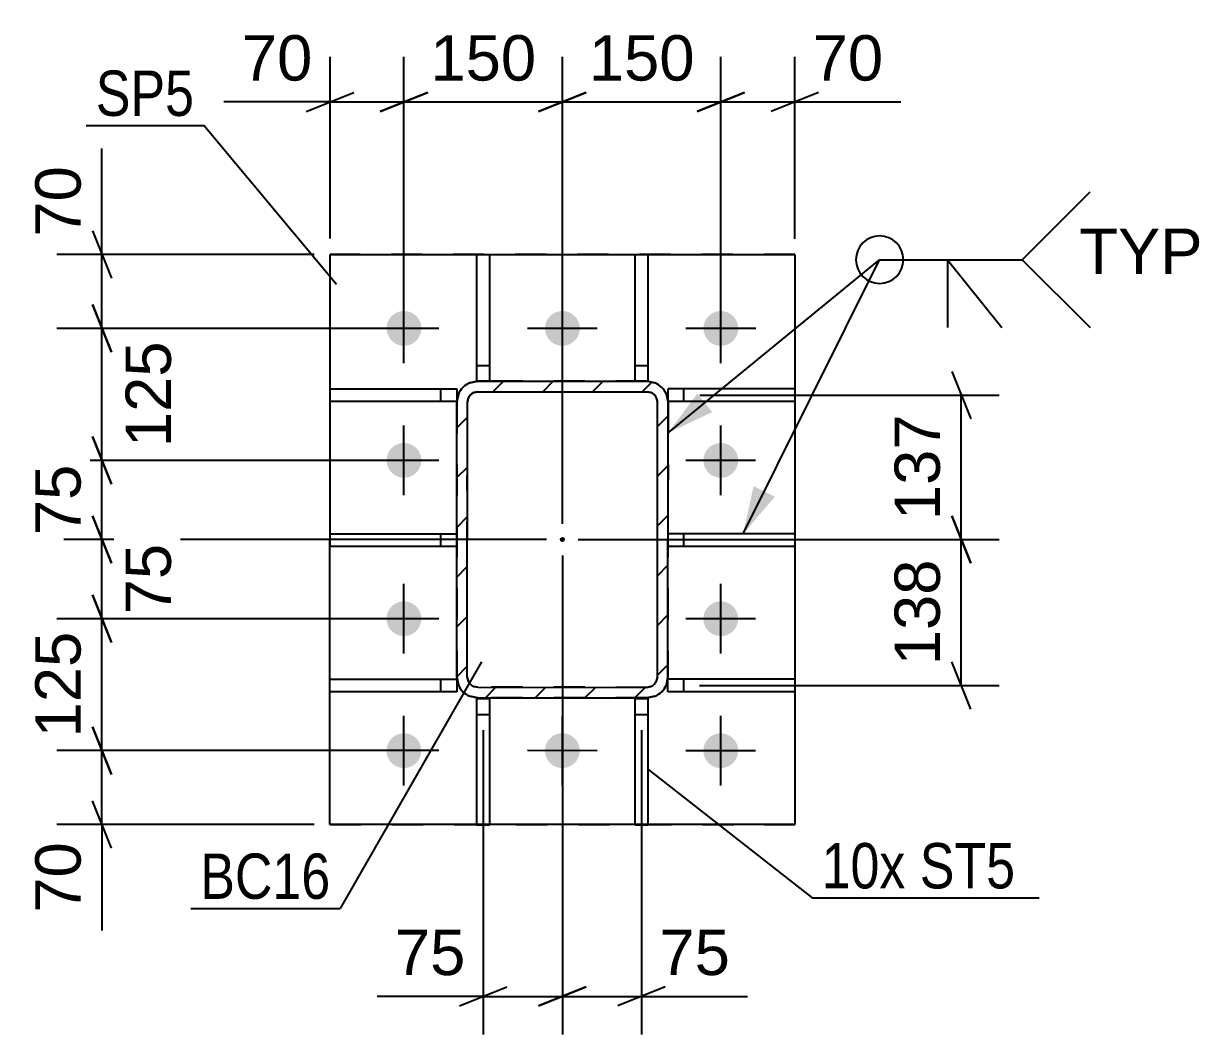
# Model space of a CAD drawing. Header units: millimetres. Extents: x 0 to 841, y 0 to 594.
# Drawn here: x 124.2 to 198.7, y 91.1 to 155 of the extents above; entities that cross this region are included whole.
import ezdxf

# ---------------------------------------------------------------- set-up
doc = ezdxf.new("R2010")
doc.units = ezdxf.units.MM
doc.linetypes.add('DXK_LINE_DOT2', pattern=[3.9198, 1.9599, -1.9599])
doc.linetypes.add('DXK_LINE_DOT3', pattern=[5.9187, 2.979, -0.9799, 0.9799, -0.9799])
doc.styles.add('Arial', font='ARIAL.TTF', dxfattribs={"height": 0.2})
doc.styles.add('Arial Narrow', font='ARIALN.TTF', dxfattribs={"height": 0.2})

# ---------------------------------------------------------------- blocks, each defined once
blk = doc.blocks.new('Part-284933836-13148 - 13093')
at = {"color": 2, "linetype": 'Continuous'}
for p, q in [((143.595, 131.097), (143.596, 131.897)), ((143.596, 131.897), (151.596, 131.895)), ((151.596, 131.895), (151.595, 131.095)), ((151.595, 131.095), (143.595, 131.097))]:
    blk.add_line(p, q, dxfattribs=at)
at = {"color": 7, "linetype": 'DXK_LINE_DOT2'}
blk.add_line((150.595, 131.096), (150.596, 131.896), dxfattribs=at)
blk = doc.blocks.new('Part-284933836-13116 - 13093')
at = {"linetype": 'Continuous'}
h = blk.add_hatch(dxfattribs=at)
h.set_pattern_fill('', scale=0.7, style=0, pattern_type=0)
h.set_pattern_definition([(45, (151.5922, 113.708), (-1.57154, 1.57154), [])])
h.paths.add_polyline_path([(151.595, 131.041), (151.592, 113.708), (151.694, 113.198), (151.983, 112.765), (152.415, 112.476), (152.925, 112.374), (163.592, 112.373), (164.102, 112.474), (164.535, 112.763), (164.824, 113.195), (164.925, 113.706), (164.929, 131.039), (164.827, 131.549), (164.538, 131.982), (164.106, 132.271), (163.596, 132.373), (152.929, 132.374), (152.419, 132.273), (151.986, 131.984), (151.697, 131.552)])
h.paths.add_polyline_path([(152.457, 131.513), (152.674, 131.657), (152.929, 131.708), (163.595, 131.706), (163.851, 131.655), (164.067, 131.511), (164.211, 131.294), (164.262, 131.039), (164.259, 113.706), (164.208, 113.451), (164.063, 113.234), (163.847, 113.09), (163.592, 113.039), (152.925, 113.041), (152.67, 113.092), (152.454, 113.237), (152.31, 113.453), (152.259, 113.708), (152.262, 131.041), (152.313, 131.296)])
blk.add_hatch(color=246, dxfattribs=at).paths.add_polyline_path([(158.26, 122.273, -1), (158.26, 122.473, -1)])
at = {"color": 7, "linetype": 'DXK_LINE_DOT2'}
for p, q in [((152.419, 132.273), (152.929, 132.374)), ((163.596, 132.372), (152.929, 132.374)), ((163.596, 132.372), (164.106, 132.271)), ((151.595, 131.041), (151.592, 113.708)), ((151.595, 131.041), (151.697, 131.551)), ((152.259, 113.708), (152.262, 131.041)), ((152.313, 131.296), (152.262, 131.041)), ((152.929, 131.708), (152.674, 131.657)), ((152.929, 131.708), (163.595, 131.706)), ((163.851, 131.655), (163.595, 131.706)), ((164.262, 131.039), (164.211, 131.294)), ((164.259, 113.705), (164.262, 131.039)), ((164.827, 131.549), (164.929, 131.039)), ((164.929, 131.039), (164.925, 113.705)), ((151.694, 113.198), (151.592, 113.708)), ((152.259, 113.708), (152.31, 113.453)), ((164.208, 113.45), (164.259, 113.705)), ((164.925, 113.705), (164.824, 113.195)), ((152.925, 112.374), (152.415, 112.476)), ((152.67, 113.092), (152.925, 113.041)), ((163.592, 113.039), (152.925, 113.041)), ((163.592, 112.372), (152.925, 112.374)), ((163.592, 113.039), (163.847, 113.09)), ((164.102, 112.474), (163.592, 112.372))]:
    blk.add_line(p, q, dxfattribs=at)
at = {"color": 2, "linetype": 'Continuous'}
for p, q in [((152.929, 132.374), (152.419, 132.273)), ((152.929, 132.374), (152.929, 132.374)), ((152.929, 132.374), (163.596, 132.373)), ((163.596, 132.373), (163.596, 132.372)), ((164.106, 132.271), (163.596, 132.373)), ((151.592, 113.708), (151.595, 131.041)), ((151.697, 131.552), (151.595, 131.041)), ((151.595, 131.041), (151.595, 131.041)), ((152.259, 113.708), (152.262, 131.041)), ((152.262, 131.041), (152.313, 131.296)), ((152.262, 131.041), (152.262, 131.041)), ((152.674, 131.657), (152.929, 131.708)), ((152.929, 131.708), (152.929, 131.708)), ((152.929, 131.708), (163.595, 131.706)), ((163.595, 131.706), (163.595, 131.706)), ((163.595, 131.706), (163.851, 131.655)), ((164.211, 131.294), (164.262, 131.039)), ((164.259, 113.706), (164.262, 131.039)), ((164.262, 131.039), (164.262, 131.039)), ((164.929, 131.039), (164.827, 131.549)), ((164.925, 113.706), (164.929, 131.039)), ((164.929, 131.039), (164.929, 131.039)), ((151.592, 113.708), (151.592, 113.708)), ((151.592, 113.708), (151.694, 113.198)), ((152.259, 113.708), (152.259, 113.708)), ((152.31, 113.453), (152.259, 113.708)), ((164.259, 113.706), (164.208, 113.451)), ((164.259, 113.706), (164.259, 113.705)), ((164.824, 113.195), (164.925, 113.706)), ((164.925, 113.706), (164.925, 113.705)), ((152.415, 112.476), (152.925, 112.374)), ((152.925, 113.041), (152.67, 113.092)), ((152.925, 113.041), (152.925, 113.041)), ((152.925, 113.041), (163.592, 113.039)), ((152.925, 112.374), (152.925, 112.374)), ((152.925, 112.374), (163.592, 112.373)), ((163.847, 113.09), (163.592, 113.039)), ((163.592, 113.039), (163.592, 113.039)), ((163.592, 112.373), (164.102, 112.474)), ((163.592, 112.373), (163.592, 112.372))]:
    blk.add_line(p, q, dxfattribs=at)
at = {"color": 7, "linetype": 'DXK_LINE_DOT3'}
blk.add_line((158.26, 122.373), (158.26, 122.374), dxfattribs=at)
at = {"color": 246, "linetype": 'DXK_LINE_DOT2'}
blk.add_line((158.26, 122.373), (158.26, 122.374), dxfattribs=at)
at = {"color": 246, "linetype": 'Continuous'}
blk.add_circle((158.26, 122.373), 0.1, dxfattribs=at)
at = {"color": 7, "linetype": 'DXK_LINE_DOT2'}
for centre, radius, start, end in [((152.929, 131.041), 1.333, 112.48946, 157.48946), ((163.595, 131.039), 1.333, 22.48946, 67.48946), ((152.929, 131.041), 0.667, 112.48946, 157.48946), ((163.595, 131.039), 0.667, 22.48946, 67.48946), ((152.925, 113.708), 1.333, 202.48946, 247.48946), ((152.925, 113.708), 0.667, 202.48946, 247.48946), ((163.592, 113.706), 0.667, 292.48946, 337.48946), ((163.592, 113.706), 1.333, 292.48946, 337.48946)]:
    blk.add_arc(centre, radius, start, end, dxfattribs=at)
at = {"color": 2, "linetype": 'Continuous'}
for centre, radius, start, end in [((152.929, 131.041), 1.333, 112.48946, 157.48946), ((163.595, 131.039), 1.333, 22.48946, 67.48946), ((152.929, 131.041), 0.667, 112.48946, 157.48946), ((163.595, 131.039), 0.667, 22.48946, 67.48946), ((152.925, 113.708), 1.333, 202.48946, 247.48946), ((152.925, 113.708), 0.667, 202.48946, 247.48946), ((163.592, 113.706), 0.667, 292.48946, 337.48946), ((163.592, 113.706), 1.333, 292.48946, 337.48946)]:
    blk.add_arc(centre, radius, start, end, dxfattribs=at)
blk = doc.blocks.new('Part-284933836-13144 - 13093')
at = {"color": 2, "linetype": 'Continuous'}
for p, q in [((152.857, 104.329), (152.859, 112.329)), ((152.859, 112.329), (153.659, 112.328)), ((153.659, 112.328), (153.657, 104.328)), ((153.657, 104.328), (152.857, 104.329))]:
    blk.add_line(p, q, dxfattribs=at)
at = {"color": 7, "linetype": 'DXK_LINE_DOT2'}
blk.add_line((152.858, 111.329), (153.658, 111.328), dxfattribs=at)
blk = doc.blocks.new('Part-284933836-13120 - 13093')
at = {"color": 2, "linetype": 'Continuous'}
for p, q in [((143.59, 104.376), (143.597, 140.376)), ((143.597, 140.376), (172.93, 140.371)), ((172.93, 140.371), (172.924, 104.371)), ((143.59, 104.376), (143.59, 104.376)), ((152.857, 104.374), (143.59, 104.376)), ((162.857, 104.372), (153.657, 104.374)), ((172.924, 104.371), (163.657, 104.372)), ((172.924, 104.37), (172.924, 104.371))]:
    blk.add_line(p, q, dxfattribs=at)
at = {"color": 7, "linetype": 'DXK_LINE_DOT2'}
for p, q in [((172.93, 140.37), (143.597, 140.376)), ((143.59, 104.376), (172.924, 104.37)), ((143.59, 104.376), (143.59, 104.376)), ((153.657, 104.374), (152.857, 104.374)), ((163.657, 104.372), (162.857, 104.372)), ((172.924, 104.371), (172.924, 104.37))]:
    blk.add_line(p, q, dxfattribs=at)
blk = doc.blocks.new('Part-284933836-13143 - 13093')
at = {"color": 2, "linetype": 'Continuous'}
for p, q in [((162.857, 104.327), (162.859, 112.327)), ((162.859, 112.327), (163.659, 112.327)), ((163.659, 112.327), (163.657, 104.327)), ((163.657, 104.327), (162.857, 104.327))]:
    blk.add_line(p, q, dxfattribs=at)
at = {"color": 7, "linetype": 'DXK_LINE_DOT2'}
blk.add_line((162.858, 111.327), (163.658, 111.327), dxfattribs=at)
blk = doc.blocks.new('Part-284933836-13145 - 13093')
at = {"color": 2, "linetype": 'Continuous'}
for p, q in [((162.862, 132.373), (162.864, 140.373)), ((162.864, 140.373), (163.664, 140.372)), ((163.664, 140.372), (163.662, 132.372)), ((163.662, 132.372), (163.596, 132.372))]:
    blk.add_line(p, q, dxfattribs=at)
at = {"color": 7, "linetype": 'DXK_LINE_DOT2'}
for p, q in [((162.862, 133.373), (163.662, 133.372)), ((163.662, 132.372), (162.862, 132.373))]:
    blk.add_line(p, q, dxfattribs=at)
blk = doc.blocks.new('Part-284933836-13146 - 13093')
at = {"color": 2, "linetype": 'Continuous'}
for p, q in [((152.862, 132.374), (152.864, 140.374)), ((152.864, 140.374), (153.664, 140.374)), ((153.664, 140.374), (153.662, 132.374))]:
    blk.add_line(p, q, dxfattribs=at)
at = {"color": 7, "linetype": 'DXK_LINE_DOT2'}
for p, q in [((152.862, 133.374), (153.662, 133.374)), ((153.662, 132.374), (152.862, 132.374))]:
    blk.add_line(p, q, dxfattribs=at)
blk = doc.blocks.new('Part-284933836-13147 - 13093')
at = {"color": 2, "linetype": 'Continuous'}
for p, q in [((143.594, 121.93), (143.594, 122.73)), ((143.594, 122.73), (151.594, 122.729)), ((151.594, 121.929), (143.594, 121.93))]:
    blk.add_line(p, q, dxfattribs=at)
at = {"color": 7, "linetype": 'DXK_LINE_DOT2'}
for p, q in [((150.594, 121.929), (150.594, 122.729)), ((151.594, 122.729), (151.594, 121.929))]:
    blk.add_line(p, q, dxfattribs=at)
blk = doc.blocks.new('Part-284933836-13149 - 13093')
at = {"color": 2, "linetype": 'Continuous'}
for p, q in [((143.592, 112.764), (143.592, 113.564)), ((143.592, 113.564), (151.592, 113.562)), ((151.592, 113.562), (151.592, 112.762)), ((151.592, 112.762), (143.592, 112.764))]:
    blk.add_line(p, q, dxfattribs=at)
at = {"color": 7, "linetype": 'DXK_LINE_DOT2'}
blk.add_line((150.592, 112.762), (150.592, 113.562), dxfattribs=at)
blk = doc.blocks.new('Part-284933836-13150 - 13093')
at = {"color": 2, "linetype": 'Continuous'}
for p, q in [((172.927, 122.725), (164.927, 122.726)), ((172.927, 122.725), (172.927, 121.925)), ((172.927, 121.925), (164.927, 121.926))]:
    blk.add_line(p, q, dxfattribs=at)
at = {"color": 7, "linetype": 'DXK_LINE_DOT2'}
for p, q in [((164.927, 122.726), (164.927, 121.926)), ((165.927, 121.926), (165.927, 122.726))]:
    blk.add_line(p, q, dxfattribs=at)
blk = doc.blocks.new('Part-284933836-13151 - 13093')
at = {"color": 2, "linetype": 'Continuous'}
for p, q in [((172.929, 131.892), (164.929, 131.893)), ((164.929, 131.093), (164.929, 131.893)), ((172.929, 131.892), (172.929, 131.092)), ((172.929, 131.092), (164.929, 131.093))]:
    blk.add_line(p, q, dxfattribs=at)
at = {"color": 7, "linetype": 'DXK_LINE_DOT2'}
blk.add_line((165.929, 131.093), (165.929, 131.893), dxfattribs=at)
blk = doc.blocks.new('Part-284933836-13152 - 13093')
at = {"color": 2, "linetype": 'Continuous'}
for p, q in [((172.925, 113.558), (164.925, 113.56)), ((164.925, 112.76), (164.925, 113.56)), ((172.925, 113.558), (172.925, 112.758)), ((172.925, 112.758), (164.925, 112.76))]:
    blk.add_line(p, q, dxfattribs=at)
at = {"color": 7, "linetype": 'DXK_LINE_DOT2'}
blk.add_line((165.925, 112.759), (165.925, 113.559), dxfattribs=at)
blk = doc.blocks.new('Bolt-284933836-13174 - 13093')
at = {"linetype": 'Continuous'}
for points in [[(147.163, 135.709), (147.187, 135.937), (147.258, 136.156), (147.373, 136.355), (147.527, 136.526), (147.713, 136.661), (147.923, 136.755), (148.148, 136.802), (148.378, 136.802), (148.603, 136.754), (148.813, 136.661), (148.999, 136.526), (149.153, 136.355), (149.268, 136.156), (149.339, 135.937), (149.363, 135.708), (149.339, 135.479), (149.268, 135.261), (149.153, 135.062), (148.999, 134.891), (148.813, 134.756), (148.603, 134.662), (148.378, 134.614), (148.148, 134.614), (147.923, 134.662), (147.713, 134.756), (147.527, 134.891), (147.373, 135.062), (147.258, 135.261), (147.187, 135.48)], [(157.163, 135.707), (157.187, 135.935), (157.258, 136.154), (157.373, 136.353), (157.527, 136.524), (157.713, 136.659), (157.923, 136.753), (158.148, 136.801), (158.378, 136.801), (158.603, 136.753), (158.813, 136.659), (158.999, 136.524), (159.153, 136.353), (159.268, 136.154), (159.339, 135.935), (159.363, 135.706), (159.339, 135.478), (159.268, 135.259), (159.153, 135.06), (158.999, 134.889), (158.813, 134.754), (158.603, 134.66), (158.378, 134.613), (158.148, 134.613), (157.923, 134.66), (157.713, 134.754), (157.527, 134.889), (157.373, 135.06), (157.258, 135.259), (157.187, 135.478)], [(167.163, 135.705), (167.187, 135.934), (167.258, 136.152), (167.373, 136.351), (167.527, 136.522), (167.713, 136.657), (167.923, 136.751), (168.148, 136.799), (168.378, 136.799), (168.603, 136.751), (168.813, 136.657), (168.999, 136.522), (169.153, 136.351), (169.268, 136.152), (169.339, 135.933), (169.363, 135.705), (169.339, 135.476), (169.268, 135.257), (169.153, 135.058), (168.999, 134.887), (168.813, 134.752), (168.603, 134.658), (168.378, 134.611), (168.148, 134.611), (167.923, 134.659), (167.713, 134.752), (167.527, 134.887), (167.373, 135.058), (167.258, 135.257), (167.187, 135.476)], [(147.161, 127.375), (147.185, 127.604), (147.257, 127.823), (147.372, 128.022), (147.525, 128.193), (147.712, 128.328), (147.922, 128.421), (148.147, 128.469), (148.377, 128.469), (148.601, 128.421), (148.812, 128.328), (148.998, 128.192), (149.151, 128.021), (149.266, 127.822), (149.337, 127.604), (149.361, 127.375), (149.337, 127.146), (149.266, 126.927), (149.151, 126.728), (148.997, 126.557), (148.811, 126.422), (148.601, 126.329), (148.376, 126.281), (148.146, 126.281), (147.921, 126.329), (147.711, 126.423), (147.525, 126.558), (147.371, 126.729), (147.256, 126.928), (147.185, 127.147)], [(167.161, 127.372), (167.185, 127.6), (167.257, 127.819), (167.372, 128.018), (167.525, 128.189), (167.712, 128.324), (167.922, 128.418), (168.147, 128.465), (168.377, 128.465), (168.601, 128.417), (168.812, 128.324), (168.998, 128.189), (169.151, 128.018), (169.266, 127.819), (169.337, 127.6), (169.361, 127.371), (169.337, 127.142), (169.266, 126.924), (169.151, 126.725), (168.997, 126.554), (168.811, 126.419), (168.601, 126.325), (168.376, 126.277), (168.146, 126.277), (167.921, 126.325), (167.711, 126.419), (167.525, 126.554), (167.371, 126.725), (167.256, 126.924), (167.185, 127.143)], [(147.16, 117.375), (147.184, 117.604), (147.255, 117.823), (147.37, 118.022), (147.524, 118.193), (147.71, 118.328), (147.92, 118.421), (148.145, 118.469), (148.375, 118.469), (148.6, 118.421), (148.81, 118.328), (148.996, 118.192), (149.15, 118.021), (149.264, 117.822), (149.336, 117.604), (149.36, 117.375), (149.335, 117.146), (149.264, 116.927), (149.149, 116.728), (148.995, 116.557), (148.809, 116.422), (148.599, 116.329), (148.374, 116.281), (148.144, 116.281), (147.919, 116.329), (147.709, 116.423), (147.523, 116.558), (147.369, 116.729), (147.255, 116.928), (147.184, 117.147)], [(167.16, 117.372), (167.184, 117.6), (167.255, 117.819), (167.37, 118.018), (167.524, 118.189), (167.71, 118.324), (167.92, 118.418), (168.145, 118.465), (168.375, 118.465), (168.6, 118.417), (168.81, 118.324), (168.996, 118.189), (169.15, 118.018), (169.264, 117.819), (169.336, 117.6), (169.36, 117.371), (169.335, 117.142), (169.264, 116.924), (169.149, 116.725), (168.995, 116.554), (168.809, 116.419), (168.599, 116.325), (168.374, 116.277), (168.144, 116.277), (167.919, 116.325), (167.709, 116.419), (167.523, 116.554), (167.369, 116.725), (167.255, 116.924), (167.184, 117.143)], [(147.158, 109.042), (147.182, 109.271), (147.253, 109.489), (147.368, 109.688), (147.522, 109.859), (147.708, 109.994), (147.918, 110.088), (148.143, 110.136), (148.373, 110.136), (148.598, 110.088), (148.808, 109.994), (148.994, 109.859), (149.148, 109.688), (149.263, 109.489), (149.334, 109.27), (149.358, 109.042), (149.334, 108.813), (149.263, 108.594), (149.148, 108.395), (148.994, 108.224), (148.808, 108.089), (148.598, 107.996), (148.373, 107.948), (148.143, 107.948), (147.918, 107.996), (147.708, 108.089), (147.522, 108.224), (147.368, 108.395), (147.253, 108.595), (147.182, 108.813)], [(157.158, 109.04), (157.182, 109.269), (157.253, 109.487), (157.368, 109.687), (157.522, 109.857), (157.708, 109.993), (157.918, 110.086), (158.143, 110.134), (158.373, 110.134), (158.598, 110.086), (158.808, 109.992), (158.994, 109.857), (159.148, 109.686), (159.263, 109.487), (159.334, 109.268), (159.358, 109.04), (159.334, 108.811), (159.263, 108.592), (159.148, 108.393), (158.994, 108.222), (158.808, 108.087), (158.598, 107.994), (158.373, 107.946), (158.143, 107.946), (157.918, 107.994), (157.708, 108.087), (157.522, 108.223), (157.368, 108.393), (157.253, 108.593), (157.182, 108.811)], [(167.158, 109.038), (167.182, 109.267), (167.253, 109.486), (167.368, 109.685), (167.522, 109.856), (167.708, 109.991), (167.918, 110.084), (168.143, 110.132), (168.373, 110.132), (168.598, 110.084), (168.808, 109.991), (168.994, 109.855), (169.148, 109.684), (169.263, 109.485), (169.334, 109.267), (169.358, 109.038), (169.334, 108.809), (169.263, 108.59), (169.148, 108.391), (168.994, 108.22), (168.808, 108.085), (168.598, 107.992), (168.373, 107.944), (168.143, 107.944), (167.918, 107.992), (167.708, 108.086), (167.522, 108.221), (167.368, 108.392), (167.253, 108.591), (167.182, 108.81)]]:
    blk.add_hatch(color=1, dxfattribs=at).paths.add_polyline_path(points)
at = {"color": 1, "linetype": 'Continuous'}
for p, q in [((148.262, 133.508), (148.263, 137.908)), ((158.262, 133.507), (158.263, 137.907)), ((168.262, 133.505), (168.263, 137.905)), ((150.463, 135.708), (146.063, 135.709)), ((160.463, 135.706), (156.063, 135.707)), ((170.463, 135.704), (166.063, 135.705)), ((148.261, 125.175), (148.262, 129.575)), ((168.261, 125.171), (168.262, 129.571)), ((150.461, 127.375), (146.061, 127.375)), ((170.461, 127.371), (166.061, 127.372)), ((148.259, 115.175), (148.26, 119.575)), ((168.259, 115.171), (168.26, 119.571)), ((150.46, 117.375), (146.06, 117.375)), ((170.46, 117.371), (166.06, 117.372)), ((148.258, 106.842), (148.258, 111.242)), ((158.258, 106.84), (158.258, 111.24)), ((168.258, 106.838), (168.258, 111.238)), ((150.458, 109.041), (146.058, 109.042)), ((160.458, 109.039), (156.058, 109.04)), ((170.458, 109.038), (166.058, 109.038))]:
    blk.add_line(p, q, dxfattribs=at)
blk = doc.blocks.new('StraightDimension-284933836-20902 - 13093')
at = {"color": 7, "linetype": 'Continuous'}
for p, q in [((128.6, 110.542), (129.8, 107.542)), ((147.258, 109.042), (126.35, 109.042)), ((129.2, 104.376), (129.2, 109.042)), ((129.8, 102.876), (128.6, 105.876)), ((142.59, 104.376), (126.35, 104.376)), ((129.2, 104.376), (129.2, 97.679)), ((129.2, 104.376), (129.2, 97.679))]:
    blk.add_line(p, q, dxfattribs=at)
at = {"color": 0}
blk.add_wipeout([(128.45, 103.851), (124.25, 103.851), (124.25, 98.204), (128.45, 98.204)], dxfattribs=at)
at = {"color": 3, "style": 'Arial'}
blk.add_text('70', height=2.8652, rotation=90.00021, dxfattribs=at).set_placement((127.85, 98.804))
blk = doc.blocks.new('StraightDimension-284933836-15675 - 13093')
at = {"color": 7, "linetype": 'Continuous'}
for p, q in [((182.841, 123.874), (184.041, 120.874)), ((159.26, 122.374), (185.841, 122.374)), ((183.441, 113.159), (183.441, 122.374)), ((184.041, 111.659), (182.841, 114.659)), ((166.925, 113.159), (185.841, 113.159))]:
    blk.add_line(p, q, dxfattribs=at)
at = {"color": 0}
blk.add_wipeout([(182.691, 121.702), (178.491, 121.702), (178.491, 113.831), (182.691, 113.831)], dxfattribs=at)
at = {"color": 3, "style": 'Arial'}
blk.add_text('138', height=2.8652, rotation=90.00021, dxfattribs=at).set_placement((182.091, 114.431))
blk = doc.blocks.new('StraightDimension-284933836-15687 - 13093')
at = {"color": 7, "linetype": 'Continuous'}
for p, q in [((158.26, 121.374), (158.26, 91.118)), ((153.258, 110.328), (153.258, 91.118)), ((151.758, 92.918), (154.758, 94.118)), ((159.76, 94.118), (156.76, 92.918)), ((153.258, 93.518), (146.561, 93.518)), ((153.258, 93.518), (146.561, 93.518)), ((153.258, 93.518), (158.26, 93.518))]:
    blk.add_line(p, q, dxfattribs=at)
at = {"color": 0}
blk.add_wipeout([(152.733, 94.268), (152.733, 98.468), (147.086, 98.468), (147.086, 94.268)], dxfattribs=at)
at = {"color": 3, "style": 'Arial'}
blk.add_text('75', height=2.8652, dxfattribs=at).set_placement((147.686, 94.868))
blk = doc.blocks.new('StraightDimension-284933836-20897 - 13093')
at = {"color": 7, "linetype": 'Continuous'}
for p, q in [((129.2, 140.376), (129.2, 147.073)), ((129.2, 140.376), (129.2, 147.073)), ((128.6, 141.876), (129.8, 138.876)), ((142.597, 140.376), (126.35, 140.376)), ((129.2, 135.708), (129.2, 140.376)), ((129.8, 134.208), (128.6, 137.208)), ((147.263, 135.708), (126.35, 135.708))]:
    blk.add_line(p, q, dxfattribs=at)
at = {"color": 0}
blk.add_wipeout([(128.45, 146.548), (124.25, 146.548), (124.25, 140.901), (128.45, 140.901)], dxfattribs=at)
at = {"color": 3, "style": 'Arial'}
blk.add_text('70', height=2.8652, rotation=90.00021, dxfattribs=at).set_placement((127.85, 141.501))
blk = doc.blocks.new('StraightDimension-284933836-20898 - 13093')
at = {"color": 7, "linetype": 'Continuous'}
for p, q in [((128.6, 137.208), (129.8, 134.208)), ((147.263, 135.708), (126.8, 135.708)), ((129.2, 127.375), (129.2, 135.708)), ((129.8, 125.875), (128.6, 128.875)), ((147.261, 127.375), (126.8, 127.375))]:
    blk.add_line(p, q, dxfattribs=at)
at = {"color": 0}
blk.add_wipeout([(134.15, 135.477), (129.95, 135.477), (129.95, 127.606), (134.15, 127.606)], dxfattribs=at)
at = {"color": 3, "style": 'Arial'}
blk.add_text('125', height=2.8652, rotation=90.00021, dxfattribs=at).set_placement((133.55, 128.206))
blk = doc.blocks.new('StraightDimension-284933836-15593 - 13093')
at = {"color": 7, "linetype": 'Continuous'}
for p, q in [((168.263, 136.705), (168.263, 152.86)), ((172.93, 141.371), (172.93, 152.86)), ((166.763, 149.41), (169.763, 150.61)), ((174.43, 150.61), (171.43, 149.41)), ((168.263, 150.01), (172.93, 150.01)), ((172.93, 150.01), (179.628, 150.01)), ((172.93, 150.01), (179.628, 150.01))]:
    blk.add_line(p, q, dxfattribs=at)
at = {"color": 0}
blk.add_wipeout([(179.103, 150.76), (179.103, 154.96), (173.455, 154.96), (173.455, 150.76)], dxfattribs=at)
at = {"color": 3, "style": 'Arial'}
blk.add_text('70', height=2.8652, dxfattribs=at).set_placement((174.055, 151.36))
blk = doc.blocks.new('StraightDimension-284933836-15594 - 13093')
at = {"color": 7, "linetype": 'Continuous'}
for p, q in [((158.26, 123.374), (158.26, 152.86)), ((168.263, 136.705), (168.263, 152.86)), ((156.76, 149.41), (159.76, 150.61)), ((169.763, 150.61), (166.763, 149.41)), ((158.26, 150.01), (168.263, 150.01))]:
    blk.add_line(p, q, dxfattribs=at)
at = {"color": 0}
blk.add_wipeout([(167.197, 150.76), (167.197, 154.96), (159.326, 154.96), (159.326, 150.76)], dxfattribs=at)
at = {"color": 3, "style": 'Arial'}
blk.add_text('150', height=2.8652, dxfattribs=at).set_placement((159.926, 151.36))
blk = doc.blocks.new('StraightDimension-284933836-15595 - 13093')
at = {"color": 7, "linetype": 'Continuous'}
for p, q in [((148.263, 136.708), (148.263, 152.86)), ((158.26, 123.374), (158.26, 152.86)), ((146.763, 149.41), (149.763, 150.61)), ((159.76, 150.61), (156.76, 149.41)), ((148.263, 150.01), (158.26, 150.01))]:
    blk.add_line(p, q, dxfattribs=at)
at = {"color": 0}
blk.add_wipeout([(157.197, 150.76), (157.197, 154.96), (149.326, 154.96), (149.326, 150.76)], dxfattribs=at)
at = {"color": 3, "style": 'Arial'}
blk.add_text('150', height=2.8652, dxfattribs=at).set_placement((149.926, 151.36))
blk = doc.blocks.new('StraightDimension-284933836-15596 - 13093')
at = {"color": 7, "linetype": 'Continuous'}
for p, q in [((143.597, 141.376), (143.597, 152.86)), ((148.263, 136.708), (148.263, 152.86)), ((142.097, 149.41), (145.097, 150.61)), ((149.763, 150.61), (146.763, 149.41)), ((143.597, 150.01), (136.9, 150.01)), ((143.597, 150.01), (136.9, 150.01)), ((143.597, 150.01), (148.263, 150.01))]:
    blk.add_line(p, q, dxfattribs=at)
at = {"color": 0}
blk.add_wipeout([(143.072, 150.76), (143.072, 154.96), (137.425, 154.96), (137.425, 150.76)], dxfattribs=at)
at = {"color": 3, "style": 'Arial'}
blk.add_text('70', height=2.8652, dxfattribs=at).set_placement((138.025, 151.36))
blk = doc.blocks.new('StraightDimension-284933836-15674 - 13093')
at = {"color": 7, "linetype": 'Continuous'}
for p, q in [((182.841, 132.993), (184.041, 129.993)), ((166.929, 131.493), (185.841, 131.493)), ((183.441, 122.374), (183.441, 131.493)), ((184.041, 120.874), (182.841, 123.874)), ((159.26, 122.374), (185.841, 122.374))]:
    blk.add_line(p, q, dxfattribs=at)
at = {"color": 0}
blk.add_wipeout([(182.691, 130.869), (178.491, 130.869), (178.491, 122.998), (182.691, 122.998)], dxfattribs=at)
at = {"color": 3, "style": 'Arial'}
blk.add_text('137', height=2.8652, rotation=90.00021, dxfattribs=at).set_placement((182.091, 123.598))
blk = doc.blocks.new('StraightDimension-284933836-15686 - 13093')
at = {"color": 7, "linetype": 'Continuous'}
for p, q in [((158.26, 121.374), (158.26, 91.118)), ((163.258, 110.327), (163.258, 91.118)), ((156.76, 92.918), (159.76, 94.118)), ((164.758, 94.118), (161.758, 92.918)), ((158.26, 93.518), (163.258, 93.518)), ((163.258, 93.518), (169.956, 93.518)), ((163.258, 93.518), (169.956, 93.518))]:
    blk.add_line(p, q, dxfattribs=at)
at = {"color": 0}
blk.add_wipeout([(169.431, 94.268), (169.431, 98.468), (163.783, 98.468), (163.783, 94.268)], dxfattribs=at)
at = {"color": 3, "style": 'Arial'}
blk.add_text('75', height=2.8652, dxfattribs=at).set_placement((164.383, 94.868))
blk = doc.blocks.new('StraightDimension-284933836-20899 - 13093')
at = {"color": 7, "linetype": 'Continuous'}
for p, q in [((128.6, 128.875), (129.8, 125.875)), ((147.261, 127.375), (126.35, 127.375)), ((129.2, 122.374), (129.2, 127.375)), ((129.8, 120.874), (128.6, 123.874)), ((157.26, 122.374), (126.35, 122.374))]:
    blk.add_line(p, q, dxfattribs=at)
at = {"color": 0}
blk.add_wipeout([(128.45, 127.698), (124.25, 127.698), (124.25, 122.051), (128.45, 122.051)], dxfattribs=at)
at = {"color": 3, "style": 'Arial'}
blk.add_text('75', height=2.8652, rotation=90.00021, dxfattribs=at).set_placement((127.85, 122.651))
blk = doc.blocks.new('StraightDimension-284933836-20900 - 13093')
at = {"color": 7, "linetype": 'Continuous'}
for p, q in [((128.6, 123.874), (129.8, 120.874)), ((157.26, 122.374), (126.8, 122.374)), ((129.2, 117.375), (129.2, 122.374)), ((129.8, 115.875), (128.6, 118.875)), ((147.26, 117.375), (126.8, 117.375))]:
    blk.add_line(p, q, dxfattribs=at)
at = {"color": 0}
blk.add_wipeout([(134.15, 122.698), (129.95, 122.698), (129.95, 117.051), (134.15, 117.051)], dxfattribs=at)
at = {"color": 3, "style": 'Arial'}
blk.add_text('75', height=2.8652, rotation=90.00021, dxfattribs=at).set_placement((133.55, 117.651))
blk = doc.blocks.new('StraightDimension-284933836-20901 - 13093')
at = {"color": 7, "linetype": 'Continuous'}
for p, q in [((128.6, 118.875), (129.8, 115.875)), ((147.26, 117.375), (126.35, 117.375)), ((129.2, 109.042), (129.2, 117.375)), ((129.8, 107.542), (128.6, 110.542)), ((147.258, 109.042), (126.35, 109.042))]:
    blk.add_line(p, q, dxfattribs=at)
at = {"color": 0}
blk.add_wipeout([(128.45, 117.144), (124.25, 117.144), (124.25, 109.273), (128.45, 109.273)], dxfattribs=at)
at = {"color": 3, "style": 'Arial'}
blk.add_text('125', height=2.8652, rotation=90.00021, dxfattribs=at).set_placement((127.85, 109.873))
blk = doc.blocks.new('Mark-284933836-13187 - 13093')
at = {"color": 30, "linetype": 'Continuous'}
for p in [(128.207, 148.529), (143.995, 138.48)]:
    blk.add_line(p, (135.618, 148.529), dxfattribs=at)
at = {"color": 0}
blk.add_wipeout([(135.018, 149.129), (135.018, 152.129), (128.807, 152.129), (128.807, 149.129)], dxfattribs=at)
blk.add_wipeout([(135.018, 149.129), (135.018, 152.129), (128.807, 152.129), (128.807, 149.129)], dxfattribs=at)
at = {"color": 3, "style": 'Arial Narrow'}
blk.add_text('SP5', height=2.8633, dxfattribs=at).set_placement((128.807, 149.129))
blk = doc.blocks.new('Mark-284933836-15473 - 13093')
at = {"color": 30, "linetype": 'Continuous'}
for p in [(153.153, 114.645), (134.804, 99.081)]:
    blk.add_line(p, (144.225, 99.081), dxfattribs=at)
at = {"color": 0}
blk.add_wipeout([(143.625, 99.681), (143.625, 102.681), (135.404, 102.681), (135.404, 99.681)], dxfattribs=at)
blk.add_wipeout([(143.625, 99.681), (143.625, 102.681), (135.404, 102.681), (135.404, 99.681)], dxfattribs=at)
at = {"color": 3, "style": 'Arial Narrow'}
blk.add_text('BC16', height=2.8633, dxfattribs=at).set_placement((135.404, 99.681))
blk = doc.blocks.new('MarkSet-284933836-15549 - 13093')
at = {"color": 30, "linetype": 'Continuous'}
for p, q in [((163.658, 107.862), (174.022, 99.741)), ((174.022, 99.741), (188.348, 99.741))]:
    blk.add_line(p, q, dxfattribs=at)
at = {"color": 0}
for points in [[(179.921, 100.341), (179.921, 103.341), (174.622, 103.341), (174.622, 100.341)], [(186.848, 100.341), (186.848, 103.341), (180.821, 103.341), (180.821, 100.341)]]:
    blk.add_wipeout(points, dxfattribs=at)
for points in [[(179.921, 100.341), (179.921, 103.341), (174.622, 103.341), (174.622, 100.341)], [(186.848, 100.341), (186.848, 103.341), (180.821, 103.341), (180.821, 100.341)]]:
    blk.add_wipeout(points, dxfattribs=at)
at = {"color": 3, "style": 'Arial Narrow'}
for s, p in [('10x', (174.622, 100.341)), ('ST5', (180.821, 100.341))]:
    blk.add_text(s, height=2.8633, dxfattribs=at).set_placement(p)
blk = doc.blocks.new('WeldMark-284933836-16716 - 13093')
at = {"linetype": 'Continuous'}
for points in [[(167.724, 130.424), (164.928, 129.103), (166.774, 131.585)], [(171.674, 125.077), (169.666, 122.725), (170.331, 125.745)]]:
    blk.add_hatch(color=30, dxfattribs=at).paths.add_polyline_path(points)
at = {"color": 30, "linetype": 'Continuous'}
for p, q in [((164.928, 129.103), (178.287, 140.048)), ((169.666, 122.725), (178.287, 140.048)), ((178.287, 140.048), (187.287, 140.048))]:
    blk.add_line(p, q, dxfattribs=at)
at = {"color": 3, "linetype": 'Continuous'}
for q in [(186.001, 135.762), (182.572, 135.762)]:
    blk.add_line((182.572, 140.048), q, dxfattribs=at)
for start, end in [(90, 270), (270, 90)]:
    blk.add_arc((178.287, 140.048), 1.5, start, end, dxfattribs=at)
at = {"color": 0, "linetype": 'Continuous'}
blk.add_wipeout([(198.662, 139.148), (198.662, 142.148), (190.887, 142.148), (190.887, 139.148)], dxfattribs=at)
blk.add_wipeout([(198.662, 139.148), (198.662, 142.148), (190.887, 142.148), (190.887, 139.148)], dxfattribs=at)
at = {"color": 3, "linetype": 'Continuous'}
for q in [(191.572, 144.333), (191.572, 135.762)]:
    blk.add_line((187.287, 140.048), q, dxfattribs=at)
at = {"color": 3, "linetype": 'Continuous', "style": 'Arial'}
blk.add_text('TYP', height=2.8652, dxfattribs=at).set_placement((190.887, 139.148))

msp = doc.modelspace()

# ---------------------------------------------------------------- block references
for name in ['Part-284933836-13120 - 13093', 'Part-284933836-13146 - 13093', 'Part-284933836-13145 - 13093', 'Bolt-284933836-13174 - 13093', 'Part-284933836-13148 - 13093', 'Part-284933836-13116 - 13093', 'Part-284933836-13151 - 13093', 'Part-284933836-13147 - 13093', 'Part-284933836-13150 - 13093', 'Part-284933836-13149 - 13093', 'Part-284933836-13152 - 13093', 'Part-284933836-13144 - 13093', 'Part-284933836-13143 - 13093']:
    msp.add_blockref(name, (0, 0))

# ---------------------------------------------------------------- next in the draw order: block references
for name in ['StraightDimension-284933836-15593 - 13093', 'StraightDimension-284933836-20897 - 13093', 'StraightDimension-284933836-15675 - 13093', 'StraightDimension-284933836-20902 - 13093']:
    msp.add_blockref(name, (0, 0))

# ---------------------------------------------------------------- next in the draw order: block references
for name in ['StraightDimension-284933836-15594 - 13093', 'StraightDimension-284933836-20898 - 13093', 'StraightDimension-284933836-15687 - 13093']:
    msp.add_blockref(name, (0, 0))

# ---------------------------------------------------------------- next in the draw order: block references
msp.add_blockref('StraightDimension-284933836-15595 - 13093', (0, 0))

# ---------------------------------------------------------------- next in the draw order: block references
for name in ['StraightDimension-284933836-15596 - 13093', 'StraightDimension-284933836-15674 - 13093']:
    msp.add_blockref(name, (0, 0))

# ---------------------------------------------------------------- next in the draw order: block references
for name in ['Mark-284933836-13187 - 13093', 'WeldMark-284933836-16716 - 13093', 'StraightDimension-284933836-15686 - 13093']:
    msp.add_blockref(name, (0, 0))

# ---------------------------------------------------------------- next in the draw order: block references
for name in ['StraightDimension-284933836-20899 - 13093', 'MarkSet-284933836-15549 - 13093']:
    msp.add_blockref(name, (0, 0))

# ---------------------------------------------------------------- next in the draw order: block references
msp.add_blockref('StraightDimension-284933836-20900 - 13093', (0, 0))

# ---------------------------------------------------------------- next in the draw order: block references
msp.add_blockref('StraightDimension-284933836-20901 - 13093', (0, 0))

# ---------------------------------------------------------------- next in the draw order: block references
msp.add_blockref('Mark-284933836-15473 - 13093', (0, 0))

doc.saveas('drawing.dxf')
